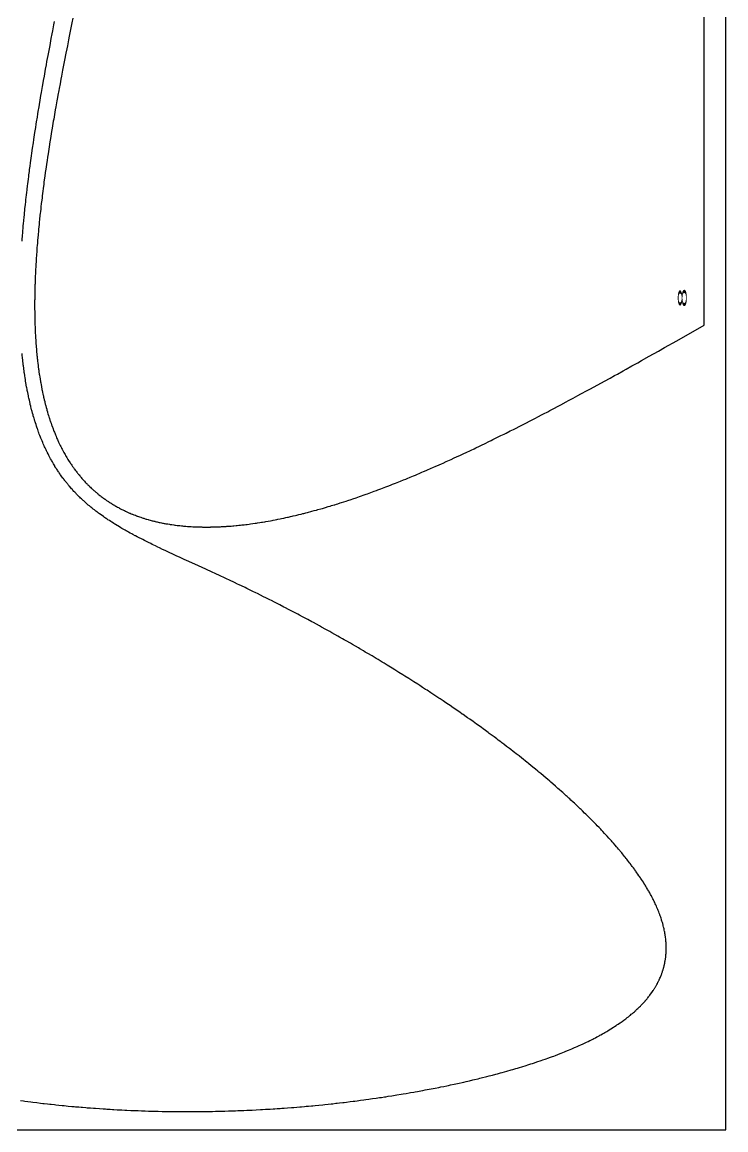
# Model space of a CAD drawing. Header units: metres. Extents: x 260 to 385, y -3 to 248.
# Drawn here: x 345 to 385.2, y -2.4 to 60.8 of the extents above; entities that cross this region are included whole.
import ezdxf

# ---------------------------------------------------------------- set-up
doc = ezdxf.new("R2010")
doc.units = ezdxf.units.M
doc.header["$MEASUREMENT"] = 0
doc.layers.add('1', color=7, linetype='Continuous', lineweight=0)
doc.styles.add('Style-ENGINEERING', font='ENGINEERING.shx')

msp = doc.modelspace()

# ---------------------------------------------------------------- linework, layer by layer
at = {"flags": 128}
for points in [[(385.210552, -2.443354), (385.210552, 247.556646), (260.210552, 247.556646), (260.210552, -2.443354), (385.210552, -2.443354)], [(347.941376, 61.015602), (347.888496, 60.757558), (347.809667, 60.370403), (347.731459, 59.983133), (347.692601, 59.789453), (347.623944, 59.445057), (347.589826, 59.272819), (347.538923, 59.014414), (347.463211, 58.626688), (347.388305, 58.238814), (347.351169, 58.04482), (347.285689, 57.699841), (347.253218, 57.527303), (347.204859, 57.268432), (347.15693, 57.009482), (347.133131, 56.879977), (347.085872, 56.620904), (347.062417, 56.491336), (347.027455, 56.296944), (346.965976, 55.951233), (346.935571, 55.778317), (346.890394, 55.518864), (346.84575, 55.259313), (346.823632, 55.1295), (346.779817, 54.869798), (346.758124, 54.739907), (346.725857, 54.545022), (346.683356, 54.285079), (346.662335, 54.155066), (346.631095, 53.959992), (346.584909, 53.667258), (346.544554, 53.406923), (346.52463, 53.276709), (346.495067, 53.081329), (346.4659, 52.885876), (346.451469, 52.788122), (346.413487, 52.527352), (346.394776, 52.396916), (346.367068, 52.201196), (346.339799, 52.005396), (346.326331, 51.907466), (346.290974, 51.646216), (346.273605, 51.515534), (346.247948, 51.319439), (346.222776, 51.123256), (346.210375, 51.02513), (346.188639, 50.850628), (346.177922, 50.763349), (346.162039, 50.632395), (346.138652, 50.435885), (346.115802, 50.239277), (346.104583, 50.140935), (346.084981, 49.966042), (346.075347, 49.878565), (346.06111, 49.74731), (346.04024, 49.55034), (346.019967, 49.35326), (346.010058, 49.254678), (345.992824, 49.079352), (345.984394, 48.991655), (345.971984, 48.860066), (345.953912, 48.662583), (345.936503, 48.464979), (345.928053, 48.36613), (345.911225, 48.162843), (345.903089, 48.061148), (345.891241, 47.908541), (345.879825, 47.755855), (345.874283, 47.679482), (345.863534, 47.526675), (345.858329, 47.45024), (345.850737, 47.335549), (345.84893, 47.307645), (345.839899, 47.164352), (345.835541, 47.092719), (345.829206, 46.985286), (345.820162, 46.824175), (345.811675, 46.66311), (345.807644, 46.582595), (345.799326, 46.406467), (345.79543, 46.318424), (345.789918, 46.186387), (345.78481, 46.054384), (345.782411, 45.988395), (345.777923, 45.856442), (345.775837, 45.790479), (345.772906, 45.69155), (345.768294, 45.515726), (345.766279, 45.427837), (345.763627, 45.296036), (345.761426, 45.164271), (345.760496, 45.098402), (345.758985, 44.966694), (345.758405, 44.900854), (345.757757, 44.802113), (345.757272, 44.626628), (345.757355, 44.538912), (345.757893, 44.407372), (345.758935, 44.275873), (345.759648, 44.210139), (345.761462, 44.078704), (345.762566, 44.013003), (345.764471, 43.914471), (345.76712, 43.797725), (345.768605, 43.739365), (345.771037, 43.651841), (345.775151, 43.520595), (345.779831, 43.389395), (345.782387, 43.323813), (345.787937, 43.192684), (345.787937, 43.192684), (345.790933, 43.127138), (345.795708, 43.028842), (345.801809, 42.912379), (345.805041, 42.854162), (345.81012, 42.766857), (345.818265, 42.635941), (345.827051, 42.505078), (345.831689, 42.439667), (345.841462, 42.308885), (345.846599, 42.243515), (345.854625, 42.145485), (345.865928, 42.014829), (345.871842, 41.949523), (345.881047, 41.85159), (345.890656, 41.753691), (345.895614, 41.704754), (345.907781, 41.588789), (345.914086, 41.530825), (345.923825, 41.443901), (345.939076, 41.313569), (345.955111, 41.183301), (345.963429, 41.118192), (345.980673, 40.988024), (345.989605, 40.922965), (346.003393, 40.825409), (346.022522, 40.695395), (346.03241, 40.630414), (346.047654, 40.532978), (346.063401, 40.435582), (346.071464, 40.3869), (346.086119, 40.30038), (346.0936, 40.257133), (346.105018, 40.192278), (346.122589, 40.095033), (346.140703, 39.997832), (346.149966, 39.949248), (346.166778, 39.862906), (346.175351, 39.819748), (346.188422, 39.755029), (346.208511, 39.65799), (346.229187, 39.560999), (346.239749, 39.512522), (346.258899, 39.426372), (346.268656, 39.383311), (346.283521, 39.318739), (346.306342, 39.221925), (346.329803, 39.125163), (346.341777, 39.076802), (346.363471, 38.99086), (346.374516, 38.947905), (346.391334, 38.883494), (346.417134, 38.786924), (346.443632, 38.690412), (346.457148, 38.642178), (346.483945, 38.548432), (346.497603, 38.50158), (346.51842, 38.43133), (346.5504, 38.326015), (346.572233, 38.255846), (346.583305, 38.220773), (346.600111, 38.168181), (346.60447, 38.154661), (346.630011, 38.076454), (346.642959, 38.037437), (346.662607, 37.979022), (346.692591, 37.891649), (346.723194, 37.804579), (346.738731, 37.761159), (346.770278, 37.674549), (346.786292, 37.631362), (346.810613, 37.566727), (346.842601, 37.483424), (346.858826, 37.441885), (346.883456, 37.379719), (346.921064, 37.286795), (346.946583, 37.225063), (346.959477, 37.194263), (346.97899, 37.148146), (347.014187, 37.06641), (347.032032, 37.025662), (347.05911, 36.964691), (347.086565, 36.903905), (347.100435, 36.873581), (347.128461, 36.813073), (347.142618, 36.782889), (347.164036, 36.737703), (347.202655, 36.657636), (347.222227, 36.617731), (347.251917, 36.558036), (347.282009, 36.498537), (347.297208, 36.468861), (347.32791, 36.40966), (347.343416, 36.380135), (347.366868, 36.335942), (347.409142, 36.257659), (347.43056, 36.218656), (347.463043, 36.160323), (347.495956, 36.102201), (347.512575, 36.073219), (347.546141, 36.015416), (347.56309, 35.986595), (347.58872, 35.943465), (347.620067, 35.891447), (347.635879, 35.865506), (347.659773, 35.826681), (347.696011, 35.768636), (347.732731, 35.710826), (347.751273, 35.682011), (347.788726, 35.624559), (347.807638, 35.595924), (347.83624, 35.553085), (347.874815, 35.496181), (347.894292, 35.467822), (347.923748, 35.4254), (347.968475, 35.362032), (348.014513, 35.298089), (348.037734, 35.266319), (348.072819, 35.218916), (348.108208, 35.171816), (348.126017, 35.14838), (348.161864, 35.101737), (348.179902, 35.07853), (348.207103, 35.043863), (348.243641, 34.997909), (348.262025, 34.975047), (348.289746, 34.940898), (348.331654, 34.890001), (348.369234, 34.845087), (348.388141, 34.822747), (348.416648, 34.789382), (348.459737, 34.739662), (348.503222, 34.690338), (348.525113, 34.665825), (348.578236, 34.607204), (348.605014, 34.578109), (348.645454, 34.534739), (348.68622, 34.491696), (348.706726, 34.470297), (348.747985, 34.427744), (348.768738, 34.406591), (348.800021, 34.375016), (348.842022, 34.333204), (348.863147, 34.312422), (348.894989, 34.281404), (348.943104, 34.235227), (348.986227, 34.194534), (349.007913, 34.174313), (349.0406, 34.144138), (349.089985, 34.099228), (349.139795, 34.054743), (349.16486, 34.032661), (349.215311, 33.988816), (349.240698, 33.967054), (349.278979, 33.934612), (349.336856, 33.886402), (349.39528, 33.838738), (349.424698, 33.815112), (349.483947, 33.76827), (349.513778, 33.745055), (349.558785, 33.710491), (349.61928, 33.66489), (349.649736, 33.642297), (349.695682, 33.608668), (349.741942, 33.575352), (349.765191, 33.558812), (349.776843, 33.550572), (349.830086, 33.513347), (349.86572, 33.488817), (349.889537, 33.472592), (349.937319, 33.440444), (349.973283, 33.416598), (349.99732, 33.400826), (350.045539, 33.369583), (350.069721, 33.354111), (350.118229, 33.323466), (350.166928, 33.293216), (350.1995, 33.273269), (350.264896, 33.233896), (350.308145, 33.208346), (350.337058, 33.191479), (350.395077, 33.158142), (350.424181, 33.141671), (350.482581, 33.109123), (350.541234, 33.077098), (350.580475, 33.056037), (350.606698, 33.042123), (350.659291, 33.014603), (350.703819, 32.991698), (350.733582, 32.976588), (350.793291, 32.946749), (350.823238, 32.932021), (350.883315, 32.902942), (350.943635, 32.874365), (350.983983, 32.855592), (351.010941, 32.8432), (351.064999, 32.818709), (351.133687, 32.788273), (351.179646, 32.768328), (351.179646, 32.768328), (351.210359, 32.755184), (351.271962, 32.729262), (351.318318, 32.710139), (351.349296, 32.697541), (351.411425, 32.672708), (351.442577, 32.660471), (351.505054, 32.636356), (351.567761, 32.612717), (351.609693, 32.59722), (351.637704, 32.587005), (351.69386, 32.566855), (351.735434, 32.552215), (351.818872, 32.523537), (351.902696, 32.495656), (351.958791, 32.477508), (351.996281, 32.465603), (352.071485, 32.442257), (352.126004, 32.425772), (352.162375, 32.414977), (352.235174, 32.39385), (352.271603, 32.383516), (352.344517, 32.363301), (352.417507, 32.343683), (352.466209, 32.330932), (352.498694, 32.322575), (352.563709, 32.306204), (352.612508, 32.294222), (352.645058, 32.286374), (352.7102, 32.27101), (352.742792, 32.263494), (352.808017, 32.248787), (352.873297, 32.234513), (352.916846, 32.225233), (353.004017, 32.207237), (353.053092, 32.19744), (353.085824, 32.191038), (353.151329, 32.17854), (353.1841, 32.172444), (353.249681, 32.160553), (353.315312, 32.149061), (353.359094, 32.141619), (353.446724, 32.127256), (353.496053, 32.119479), (353.594794, 32.104567), (353.693642, 32.090503), (353.759599, 32.081591), (353.803596, 32.075854), (353.891652, 32.064863), (353.941219, 32.058961), (354.040428, 32.047758), (354.139737, 32.037343), (354.205998, 32.030834), (354.250196, 32.026684), (354.338649, 32.018837), (354.388437, 32.014686), (354.488083, 32.006944), (354.587823, 31.99994), (354.654368, 31.995677), (354.698753, 31.993013), (354.787578, 31.988109), (354.837573, 31.985597), (354.937629, 31.981099), (355.037774, 31.977296), (355.104585, 31.975141), (355.149147, 31.973872), (355.238321, 31.971734), (355.301062, 31.970546), (355.342907, 31.969898), (355.42664, 31.968943), (355.468528, 31.968636), (355.552347, 31.968359), (355.636221, 31.968526), (355.692168, 31.968883), (355.804134, 31.970178), (355.818311, 31.970397), (355.879721, 31.971486), (355.920638, 31.972338), (356.002419, 31.97434), (356.124957, 31.978082), (356.206561, 31.981061), (356.260926, 31.983259), (356.369565, 31.988156), (356.419667, 31.99064), (356.519794, 31.996022), (356.619824, 32.001953), (356.686456, 32.006207), (356.730854, 32.009175), (356.819593, 32.015423), (356.869477, 32.019119), (356.969174, 32.026899), (357.06878, 32.035189), (357.135133, 32.040996), (357.267722, 32.053269), (357.317402, 32.058096), (357.416698, 32.068112), (357.515908, 32.078604), (357.582001, 32.08586), (357.714077, 32.10099), (357.813038, 32.112871), (357.878966, 32.121042), (358.010718, 32.137977), (358.076541, 32.146738), (358.208083, 32.164837), (358.339489, 32.183695), (358.427019, 32.196682), (358.485339, 32.205522), (358.601902, 32.223634), (358.700173, 32.239356), (358.765647, 32.25006), (358.896501, 32.271995), (358.961881, 32.283222), (359.092549, 32.306191), (359.223095, 32.329836), (359.31006, 32.34597), (359.368007, 32.356888), (359.483832, 32.37911), (359.581489, 32.398255), (359.646557, 32.411217), (359.77661, 32.437614), (359.841594, 32.451046), (359.971479, 32.478372), (360.101256, 32.506306), (360.187713, 32.525261), (360.245325, 32.538045), (360.360487, 32.56396), (360.457591, 32.586183), (360.522295, 32.601178), (360.651625, 32.631594), (360.716253, 32.647014), (360.845432, 32.678272), (360.974513, 32.710081), (361.060512, 32.731589), (361.117821, 32.74606), (361.232382, 32.77532), (361.328985, 32.800332), (361.393358, 32.81717), (361.522033, 32.851235), (361.586336, 32.86846), (361.714874, 32.903291), (361.843322, 32.938624), (361.928904, 32.962456), (362.099951, 33.010772), (362.184082, 33.034869), (362.352232, 33.083678), (362.520236, 33.133299), (362.632159, 33.166823), (362.706739, 33.189368), (362.855815, 33.234919), (362.882756, 33.24322), (362.987458, 33.275679), (363.057197, 33.297473), (363.196527, 33.34143), (363.266119, 33.36359), (363.40516, 33.408271), (363.54401, 33.453425), (363.636473, 33.483788), (363.821154, 33.545126), (363.916008, 33.576985), (364.105463, 33.641332), (364.294588, 33.706504), (364.420491, 33.750402), (364.504348, 33.779865), (364.671875, 33.839256), (364.766001, 33.872934), (364.954024, 33.940863), (365.141746, 34.009544), (365.266729, 34.055743), (365.349979, 34.086722), (365.516309, 34.149106), (365.609771, 34.184444), (365.796486, 34.255645), (365.982925, 34.327533), (366.107067, 34.375834), (366.189763, 34.4082), (366.354999, 34.47332), (366.447854, 34.510176), (366.633372, 34.584367), (366.818638, 34.659188), (366.942012, 34.709411), (367.024201, 34.743044), (367.188437, 34.810665), (367.372979, 34.887298), (367.495877, 34.938709), (367.577753, 34.973125), (367.74137, 35.042292), (367.863968, 35.094456), (367.945645, 35.129369), (368.108871, 35.199515), (368.19042, 35.234748), (368.353393, 35.305525), (368.516203, 35.376713), (368.624653, 35.424396), (368.841341, 35.520289), (368.978322, 35.581327), (369.069583, 35.622171), (369.251961, 35.704213), (369.34308, 35.745409), (369.525181, 35.828146), (369.525181, 35.828146), (369.707101, 35.911332), (369.828283, 35.967035), (370.070419, 36.079013), (370.25749, 36.166134), (370.382107, 36.224458), (370.631112, 36.341681), (370.682007, 36.365752), (370.840252, 36.440828), (370.945667, 36.491038), (371.156306, 36.591832), (371.26153, 36.642414), (371.471792, 36.743941), (371.681811, 36.845943), (371.82169, 36.914204), (371.914885, 36.959825), (372.101136, 37.051335), (372.370218, 37.184319), (372.549401, 37.273374), (372.668767, 37.332918), (372.907289, 37.452415), (373.086001, 37.542388), (373.205058, 37.602535), (373.442973, 37.723215), (373.561834, 37.783745), (373.799364, 37.905177), (374.036645, 38.027094), (374.194698, 38.108634), (374.300008, 38.163109), (374.51049, 38.272328), (374.687944, 38.364755), (374.806176, 38.42651), (375.042476, 38.55034), (375.160545, 38.612413), (375.396527, 38.736864), (375.632304, 38.861715), (375.789378, 38.945164), (376.103269, 39.112563), (376.235593, 39.183379), (376.500067, 39.325346), (376.76432, 39.467745), (376.940369, 39.562911), (377.292194, 39.753775), (377.489939, 39.861437), (377.863153, 40.065351), (378.111749, 40.201675), (378.277389, 40.292719), (378.608461, 40.475179), (378.856593, 40.612333), (379.021936, 40.703908), (379.352444, 40.887376), (379.517614, 40.979261), (379.847795, 41.163313), (380.177781, 41.347715), (380.397672, 41.470828), (380.837237, 41.717441), (381.36051, 42.011786), (381.709197, 42.208306), (382.406279, 42.601866), (383.974169, 43.488353), (383.977416, 127.336741)], [(345.038795, 48.287659), (345.046164, 48.386147), (345.061411, 48.583107), (345.077322, 48.780048), (345.088292, 48.911332), (345.095764, 48.99885), (345.111082, 49.173874), (345.119916, 49.272319), (345.138043, 49.469196), (345.156773, 49.666055), (345.169589, 49.797285), (345.178277, 49.884767), (345.195992, 50.059722), (345.206154, 50.158129), (345.226895, 50.354929), (345.248184, 50.551714), (345.262674, 50.682895), (345.272466, 50.770345), (345.292357, 50.945237), (345.303724, 51.043608), (345.326839, 51.24034), (345.35045, 51.437057), (345.366462, 51.568194), (345.399123, 51.83045), (345.41786, 51.977958), (345.430495, 52.076292), (345.456104, 52.272951), (345.469076, 52.371276), (345.495349, 52.567916), (345.522053, 52.764543), (345.54009, 52.895621), (345.576714, 53.157761), (345.597629, 53.305188), (345.640109, 53.599915), (345.683432, 53.894479), (345.71277, 54.090766), (345.732526, 54.221585), (345.7725, 54.483134), (345.81819, 54.777236), (345.84906, 54.973224), (345.869818, 55.103848), (345.911752, 55.365014), (345.943559, 55.560819), (345.96493, 55.691323), (346.008063, 55.952255), (346.02982, 56.082684), (346.073709, 56.343468), (346.118082, 56.604158), (346.147926, 56.7779), (346.208223, 57.125266), (346.242485, 57.320592), (346.265461, 57.450783), (346.311729, 57.711103), (346.335017, 57.841233), (346.381896, 58.101434), (346.429165, 58.361559), (346.460889, 58.534934), (346.524825, 58.881589), (346.561067, 59.076529), (346.634125, 59.466296), (346.707921, 59.855919), (346.757508, 60.115591), (346.790734, 60.288673), (346.857572, 60.634762), (346.895387, 60.829395)], [(344.945764, -0.771007), (345.117044, -0.793976), (345.202682, -0.805291), (345.373954, -0.827584), (345.545221, -0.849428), (345.659396, -0.863743), (345.887739, -0.891777), (346.086612, -0.915552), (346.21919, -0.931071), (346.307574, -0.94127), (346.484338, -0.961318), (346.616907, -0.976047), (346.705285, -0.98572), (346.882036, -1.004719), (346.97041, -1.014045), (347.147154, -1.03235), (347.323893, -1.050194), (347.441716, -1.061835), (347.677355, -1.084507), (347.876168, -1.103006), (348.008707, -1.11502), (348.097065, -1.122887), (348.273776, -1.138282), (348.406306, -1.149532), (348.494658, -1.156892), (348.671358, -1.171274), (348.759706, -1.178297), (348.936398, -1.192008), (349.113085, -1.205273), (349.230874, -1.21387), (349.466445, -1.230472), (349.665201, -1.243869), (349.797701, -1.252491), (349.886033, -1.258102), (350.062694, -1.268994), (350.195186, -1.276876), (350.283513, -1.281994), (350.460162, -1.291903), (350.548485, -1.296694), (350.725127, -1.305951), (350.901765, -1.314775), (351.01952, -1.320417), (351.255025, -1.331127), (351.453725, -1.339568), (351.586188, -1.344894), (351.674496, -1.348311), (351.851107, -1.354825), (351.983563, -1.359429), (352.071865, -1.362366), (352.248465, -1.36792), (352.336764, -1.370538), (352.513357, -1.375456), (352.689946, -1.37995), (352.807669, -1.382711), (353.043109, -1.387672), (353.241755, -1.391275), (353.374182, -1.393382), (353.462465, -1.394656), (353.639028, -1.396889), (353.771448, -1.398289), (353.859726, -1.399092), (354.036278, -1.400384), (354.124553, -1.400874), (354.301099, -1.401541), (354.47764, -1.401793), (354.595331, -1.40173), (354.830707, -1.40105), (355.0293, -1.399904), (355.161692, -1.39885), (355.249951, -1.398017), (355.426467, -1.396043), (355.558851, -1.394291), (355.647105, -1.392995), (355.823611, -1.390092), (355.911862, -1.388486), (356.08836, -1.384966), (356.264854, -1.381035), (356.382514, -1.378186), (356.617828, -1.37194), (356.816368, -1.366103), (356.948724, -1.361923), (357.036961, -1.359008), (357.21343, -1.352871), (357.345779, -1.348), (357.43401, -1.344624), (357.610468, -1.337565), (357.698696, -1.333882), (357.875148, -1.326208), (358.051595, -1.318125), (358.169224, -1.312509), (358.404476, -1.30073), (358.639719, -1.288224), (358.757338, -1.281697), (358.933762, -1.271566), (359.110181, -1.261025), (359.198389, -1.2556), (359.374802, -1.244442), (359.463007, -1.23871), (359.595311, -1.229918), (359.771714, -1.217835), (359.859913, -1.211639), (359.99221, -1.202153), (360.19065, -1.187489), (360.425831, -1.169433), (360.543419, -1.160129), (360.719796, -1.145829), (360.896169, -1.131115), (360.984353, -1.123602), (361.160719, -1.108264), (361.2489, -1.10044), (361.381169, -1.088507), (361.557524, -1.072232), (361.6457, -1.063937), (361.777962, -1.051299), (361.976349, -1.031901), (362.211467, -1.008222), (362.329022, -0.996101), (362.505352, -0.977568), (362.681677, -0.958612), (362.769838, -0.948974), (362.946155, -0.92938), (363.034312, -0.919422), (363.166546, -0.904286), (363.342853, -0.883728), (363.431004, -0.873288), (363.563229, -0.857426), (363.761562, -0.833178), (363.937853, -0.811163), (364.025996, -0.799993), (364.158209, -0.783033), (364.356523, -0.757131), (364.554831, -0.730672), (364.653982, -0.717233), (364.830248, -0.692995), (364.918379, -0.680709), (365.050573, -0.662071), (365.248858, -0.63364), (365.447138, -0.604638), (365.546275, -0.589922), (365.722515, -0.563403), (365.810633, -0.549973), (365.810633, -0.549973), (365.942807, -0.529611), (366.141064, -0.498581), (366.339314, -0.466963), (366.438437, -0.450931), (366.669717, -0.412945), (366.785354, -0.393645), (366.958804, -0.36431), (367.132249, -0.334508), (367.218969, -0.319432), (367.392405, -0.288924), (367.47912, -0.273492), (367.60919, -0.250121), (367.807304, -0.214003), (367.906296, -0.195719), (368.054702, -0.168009), (368.277127, -0.125801), (368.499328, -0.082814), (368.610344, -0.061025), (368.832205, -0.016854), (368.943049, 0.005531), (369.109207, 0.039485), (369.284113, 0.075749), (369.371511, 0.094072), (369.502538, 0.121798), (369.698922, 0.163934), (369.895116, 0.206734), (369.99314, 0.228385), (370.167286, 0.267294), (370.2543, 0.286951), (370.384749, 0.316692), (370.580254, 0.361885), (370.775557, 0.407784), (370.873131, 0.431002), (371.068123, 0.477981), (371.16554, 0.501745), (371.311566, 0.537739), (371.484476, 0.580947), (371.570866, 0.602778), (371.700368, 0.635813), (371.894431, 0.686026), (372.08826, 0.737052), (372.185086, 0.762875), (372.35707, 0.809305), (372.442989, 0.832776), (372.571773, 0.868306), (372.700444, 0.904233), (372.764736, 0.922348), (372.893232, 0.958883), (372.957435, 0.977306), (373.053684, 1.005137), (373.224622, 1.055207), (373.310008, 1.080531), (373.437981, 1.118888), (373.565823, 1.157696), (373.629695, 1.177273), (373.757338, 1.216776), (373.821109, 1.236705), (373.9167, 1.266824), (374.029891, 1.302875), (374.086444, 1.321048), (374.171221, 1.348492), (374.298264, 1.390085), (374.425156, 1.432199), (374.488545, 1.453456), (374.615207, 1.496374), (374.678479, 1.51804), (374.773311, 1.550799), (374.899611, 1.594974), (374.9627, 1.617278), (375.057252, 1.65101), (375.1989, 1.70224), (375.324621, 1.74843), (375.387414, 1.77176), (375.481518, 1.807056), (375.622475, 1.860688), (375.747566, 1.909072), (375.810038, 1.93352), (375.903651, 1.97052), (375.99715, 2.007921), (376.043855, 2.026773), (376.168258, 2.077554), (376.230378, 2.103226), (376.323455, 2.142093), (376.416405, 2.1814), (376.462832, 2.201221), (376.576182, 2.250153), (376.632782, 2.274879), (376.717587, 2.312301), (376.802275, 2.350131), (376.844574, 2.369201), (376.929083, 2.407657), (376.971292, 2.427045), (377.034547, 2.456331), (377.060402, 2.468382), (377.147065, 2.509122), (377.1903, 2.529651), (377.255031, 2.560645), (377.351849, 2.607596), (377.448325, 2.655109), (377.496433, 2.67908), (377.57673, 2.719515), (377.616784, 2.739888), (377.676746, 2.770644), (377.766417, 2.817227), (377.855754, 2.864361), (377.900295, 2.888138), (377.979266, 2.930761), (378.018647, 2.952244), (378.077587, 2.984686), (378.165695, 3.033848), (378.253432, 3.083621), (378.297159, 3.108741), (378.374658, 3.153791), (378.413292, 3.176507), (378.471095, 3.210823), (378.557463, 3.262855), (378.643416, 3.31557), (378.686234, 3.342189), (378.762089, 3.389951), (378.799887, 3.414046), (378.856417, 3.450463), (378.940833, 3.505714), (378.996851, 3.542975), (379.024782, 3.561736), (379.066577, 3.590042), (379.140578, 3.640861), (379.177432, 3.666514), (379.232523, 3.705303), (379.287386, 3.744472), (379.314729, 3.7642), (379.369238, 3.803951), (379.396402, 3.823975), (379.437033, 3.8542), (379.499961, 3.901673), (379.531296, 3.925622), (379.578134, 3.961817), (379.648015, 4.016732), (379.694345, 4.053766), (379.717432, 4.072413), (379.751963, 4.100547), (379.763036, 4.109632), (379.813848, 4.151721), (379.839111, 4.1729), (379.876826, 4.204836), (379.932988, 4.253126), (379.98865, 4.301887), (380.01629, 4.326446), (380.071183, 4.375928), (380.098434, 4.400853), (380.139062, 4.438474), (380.182746, 4.479559), (380.204453, 4.500228), (380.236845, 4.531391), (380.285044, 4.578501), (380.332769, 4.626055), (380.356452, 4.650001), (380.403452, 4.698237), (380.426767, 4.722529), (380.461505, 4.759187), (380.507379, 4.80848), (380.530124, 4.833307), (380.563996, 4.870778), (380.597572, 4.908528), (380.614247, 4.927509), (380.658341, 4.978475), (380.680182, 5.004151), (380.712683, 5.04291), (380.744866, 5.081967), (380.760838, 5.101609), (380.796038, 5.14553), (380.813486, 5.167634), (380.839465, 5.200971), (380.877992, 5.251391), (380.915981, 5.302317), (380.93477, 5.327973), (380.971932, 5.379677), (380.990302, 5.405728), (381.01759, 5.445056), (381.021655, 5.450981), (381.057129, 5.503454), (381.074598, 5.529817), (381.100463, 5.569522), (381.12592, 5.609419), (381.138495, 5.629441), (381.163334, 5.66963), (381.175598, 5.689798), (381.193799, 5.720142), (381.2177, 5.760774), (381.229493, 5.781165), (381.246984, 5.811844), (381.272771, 5.858076), (381.301311, 5.910724), (381.315318, 5.937173), (381.335998, 5.977001), (381.35628, 6.017018), (381.36627, 6.037097), (381.385948, 6.077399), (381.395635, 6.097622), (381.395635, 6.097622), (381.409974, 6.128046), (381.428735, 6.168781), (381.437961, 6.189221), (381.451607, 6.219973), (381.471637, 6.266308), (381.490425, 6.311162), (381.499633, 6.333677), (381.513213, 6.36756), (381.533055, 6.418633), (381.55226, 6.470007), (381.561621, 6.495807), (381.579859, 6.547638), (381.588734, 6.573669), (381.60174, 6.61286), (381.618504, 6.665387), (381.626638, 6.691768), (381.638526, 6.731488), (381.650037, 6.771386), (381.65565, 6.791402), (381.657571, 6.798341), (381.663259, 6.81917), (381.674297, 6.860858), (381.684884, 6.902589), (381.691693, 6.930432), (381.704715, 6.986174), (381.713962, 7.028028), (381.719881, 7.055953), (381.73113, 7.111859), (381.736461, 7.139838), (381.74654, 7.195852), (381.755845, 7.251936), (381.761621, 7.289366), (381.765282, 7.314336), (381.772151, 7.364319), (381.776428, 7.397932), (381.779129, 7.420355), (381.784172, 7.465234), (381.786514, 7.487689), (381.79084, 7.532634), (381.794692, 7.577623), (381.796998, 7.60764), (381.800981, 7.667731), (381.802259, 7.690285), (381.804467, 7.735426), (381.806208, 7.780609), (381.807112, 7.810755), (381.808305, 7.871104), (381.808663, 7.916416), (381.808648, 7.946647), (381.808011, 8.007165), (381.807391, 8.037452), (381.805548, 8.098081), (381.802908, 8.158784), (381.800707, 8.199293), (381.799045, 8.226318), (381.795255, 8.280409), (381.794707, 8.287578), (381.790643, 8.336896), (381.787659, 8.369705), (381.781042, 8.435159), (381.777413, 8.467804), (381.769524, 8.532935), (381.760808, 8.597855), (381.754545, 8.64102), (381.750172, 8.669747), (381.740958, 8.727081), (381.736752, 8.752), (381.727993, 8.801749), (381.718778, 8.851382), (381.712384, 8.884407), (381.699004, 8.950306), (381.688457, 8.9996), (381.681186, 9.032402), (381.666075, 9.097861), (381.658238, 9.130519), (381.642012, 9.195694), (381.625058, 9.260684), (381.613358, 9.303909), (381.605384, 9.332682), (381.589023, 9.390122), (381.574795, 9.43848), (381.565098, 9.470664), (381.545199, 9.534905), (381.535001, 9.566962), (381.514114, 9.630951), (381.492581, 9.694776), (381.477872, 9.737236), (381.467911, 9.765504), (381.447621, 9.821944), (381.43453, 9.857597), (381.407775, 9.928756), (381.380264, 9.999723), (381.36151, 10.046929), (381.348826, 10.078354), (381.323029, 10.141094), (381.30828, 10.176296), (381.27832, 10.246413), (381.247754, 10.316155), (381.227048, 10.362445), (381.213101, 10.393216), (381.18487, 10.454548), (381.163406, 10.500366), (381.148961, 10.530826), (381.11975, 10.591546), (381.104985, 10.621808), (381.075145, 10.682136), (381.044897, 10.74221), (381.024509, 10.78212), (380.983212, 10.861616), (380.959683, 10.906146), (380.943879, 10.93576), (380.911993, 10.994813), (380.895912, 11.024253), (380.86348, 11.082966), (380.830692, 11.141458), (380.80864, 11.180331), (380.764081, 11.257795), (380.738754, 11.301205), (380.687547, 11.38768), (380.635618, 11.473704), (380.600607, 11.53081), (380.577096, 11.568775), (380.529672, 11.644453), (380.502765, 11.686878), (380.448462, 11.771423), (380.393519, 11.85557), (380.356544, 11.911452), (380.331742, 11.948612), (380.281783, 12.02271), (380.253475, 12.064262), (380.196423, 12.147095), (380.138801, 12.229573), (380.100078, 12.284365), (380.074127, 12.320809), (380.021905, 12.393497), (379.992347, 12.43427), (379.93284, 12.515572), (379.872822, 12.596556), (379.832532, 12.650372), (379.805551, 12.686174), (379.751301, 12.757598), (379.72062, 12.797671), (379.658907, 12.877598), (379.596733, 12.957238), (379.555032, 13.010175), (379.527122, 13.045399), (379.471041, 13.115686), (379.462138, 13.126786), (379.43142, 13.164962), (379.36975, 13.241051), (379.307776, 13.316794), (379.266295, 13.367102), (379.182945, 13.467277), (379.150545, 13.5059), (379.085523, 13.582894), (379.020212, 13.659558), (378.976513, 13.710487), (378.888746, 13.811927), (378.789436, 13.925396), (378.722903, 14.00067), (378.678406, 14.050692), (378.58908, 14.150358), (378.538644, 14.206203), (378.43737, 14.317437), (378.386535, 14.372829), (378.284479, 14.483173), (378.181916, 14.59294), (378.113264, 14.665804), (378.067376, 14.714243), (377.975314, 14.810796), (377.871298, 14.91891), (377.801696, 14.990693), (377.755182, 15.03842), (377.661887, 15.13357), (377.591685, 15.204671), (377.544776, 15.251948), (377.450701, 15.346211), (377.403537, 15.393198), (377.308959, 15.486888), (377.214052, 15.580204), (377.150601, 15.642211), (377.023275, 15.765742), (376.951411, 15.83495), (376.903405, 15.88098), (376.807165, 15.972779), (376.758931, 16.018549), (376.662241, 16.109837), (376.565258, 16.20079), (376.500441, 16.261243), (376.370427, 16.381715), (376.297075, 16.44923), (376.248086, 16.494142), (376.149903, 16.583731), (376.10071, 16.62841), (376.002121, 16.717537), (375.903267, 16.806361), (375.837217, 16.865412), (375.704774, 16.98312), (375.704774, 16.98312), (375.630075, 17.049103), (375.480253, 17.180588), (375.329873, 17.311438), (375.229315, 17.398325), (375.162143, 17.456098), (375.027483, 17.571284), (374.951554, 17.635867), (374.799305, 17.764591), (374.646543, 17.892732), (374.544422, 17.977839), (374.476217, 18.034438), (374.339517, 18.147302), (374.262454, 18.210596), (374.107966, 18.336773), (373.953003, 18.462409), (373.849434, 18.54587), (373.780274, 18.60138), (373.641681, 18.712092), (373.563565, 18.774188), (373.406997, 18.897997), (373.249985, 19.021301), (373.145066, 19.103227), (373.075014, 19.157723), (372.934655, 19.266424), (372.855555, 19.327401), (372.697039, 19.448994), (372.538106, 19.570114), (372.431923, 19.6506), (372.361033, 19.704143), (372.219013, 19.810956), (372.138988, 19.87088), (371.97864, 19.990388), (371.817898, 20.10945), (371.710521, 20.188578), (371.638841, 20.241221), (371.495255, 20.346251), (371.353619, 20.449306), (371.259035, 20.517828), (371.069487, 20.654438), (370.974525, 20.722528), (370.784226, 20.858284), (370.593433, 20.99348), (370.465967, 21.083302), (370.38087, 21.143048), (370.210393, 21.262217), (370.164094, 21.294462), (370.025071, 21.390984), (369.932285, 21.455154), (369.746467, 21.58307), (369.653435, 21.646817), (369.467128, 21.773895), (369.280501, 21.900423), (369.155906, 21.984471), (369.072765, 22.040371), (368.906298, 22.151851), (368.822972, 22.207433), (368.656138, 22.318284), (368.489062, 22.428721), (368.377545, 22.502116), (368.154193, 22.648363), (368.070328, 22.70302), (367.902421, 22.812033), (367.734282, 22.920646), (367.622061, 22.992834), (367.397314, 23.136686), (367.228487, 23.24412), (367.115811, 23.315527), (366.890158, 23.457827), (366.777183, 23.528722), (366.550936, 23.670003), (366.324298, 23.810613), (366.17299, 23.903982), (366.072023, 23.966065), (365.86986, 24.089839), (365.69905, 24.19387), (365.585058, 24.26302), (365.35679, 24.400833), (365.242514, 24.469497), (365.013681, 24.60634), (364.784473, 24.742541), (364.63146, 24.832986), (364.52936, 24.893126), (364.324942, 25.01303), (364.238615, 25.063464), (364.065807, 25.164067), (363.892792, 25.264315), (363.777334, 25.330951), (363.546144, 25.463753), (363.41594, 25.538178), (363.329073, 25.587685), (363.155184, 25.686436), (363.068164, 25.735679), (362.893968, 25.833902), (362.719567, 25.931774), (362.603187, 25.996826), (362.370152, 26.126462), (362.136752, 26.255473), (362.019916, 26.319743), (361.844488, 26.415852), (361.668852, 26.511605), (361.580956, 26.559347), (361.346311, 26.68622), (361.228848, 26.749415), (361.052476, 26.843905), (360.87589, 26.938027), (360.787516, 26.98495), (360.551589, 27.109625), (360.43348, 27.171712), (360.256133, 27.264528), (360.078563, 27.356963), (359.989694, 27.403036), (359.752434, 27.525423), (359.633651, 27.586354), (359.455283, 27.67742), (359.276681, 27.768084), (359.18729, 27.813263), (358.948623, 27.933236), (358.829126, 27.992943), (358.649675, 28.082149), (358.469971, 28.170923), (358.380023, 28.215145), (358.211198, 28.297764), (358.098524, 28.352632), (357.87289, 28.461875), (357.771234, 28.510825), (357.567734, 28.608334), (357.431935, 28.67306), (357.341346, 28.716091), (357.160037, 28.801874), (356.887762, 28.929889), (356.706053, 29.014826), (356.584835, 29.071283), (356.342223, 29.183825), (356.069033, 29.309903), (355.886781, 29.393688), (355.522037, 29.560751), (355.111442, 29.748153), (354.563893, 29.99783), (354.290234, 30.122912), (354.016747, 30.24836), (353.880094, 30.311276), (353.607026, 30.437611), (353.470634, 30.50108), (353.288953, 30.586076), (353.198197, 30.628753), (353.062179, 30.693014), (352.881061, 30.779202), (352.790615, 30.822534), (352.655099, 30.887859), (352.474722, 30.975618), (352.384679, 31.019805), (352.24981, 31.086499), (352.10523, 31.158726), (352.033056, 31.195085), (351.92495, 31.24995), (351.817038, 31.305228), (351.763158, 31.333029), (351.655557, 31.388968), (351.601839, 31.417112), (351.521368, 31.459554), (351.496421, 31.472782), (351.368575, 31.541121), (351.304831, 31.575552), (351.209451, 31.627538), (351.114364, 31.679949), (351.066935, 31.706319), (350.97231, 31.759401), (350.925119, 31.786117), (350.854487, 31.826416), (350.777433, 31.87082), (350.738994, 31.893151), (350.681449, 31.926809), (350.595391, 31.977674), (350.509655, 32.029006), (350.466911, 32.054853), (350.381679, 32.106915), (350.339193, 32.133135), (350.275631, 32.172708), (350.200564, 32.219992), (350.16314, 32.243794), (350.107144, 32.279699), (350.02347, 32.334022), (349.940191, 32.388915), (349.898702, 32.416581), (349.833348, 32.460602), (349.800768, 32.482754), (349.752023, 32.51616), (349.679186, 32.56668), (349.606696, 32.617701), (349.570582, 32.643402), (349.498623, 32.695194), (349.46278, 32.721287), (349.409188, 32.760678), (349.338059, 32.813673), (349.302637, 32.840377), (349.249685, 32.880694), (349.170668, 32.941769), (349.100854, 32.996671), (349.100854, 32.996671), (349.066099, 33.024342), (349.014159, 33.066127), (348.962453, 33.108251), (348.936688, 33.129442), (348.885337, 33.172082), (348.859753, 33.193534), (348.821489, 33.225876), (348.762244, 33.276584), (348.732748, 33.302123), (348.688664, 33.340662), (348.622902, 33.398999), (348.557584, 33.457979), (348.525093, 33.487713), (348.460452, 33.547676), (348.428304, 33.577907), (348.3803, 33.62357), (348.329182, 33.672897), (348.303786, 33.69768), (348.265894, 33.735004), (348.209516, 33.791326), (348.15369, 33.848053), (348.125985, 33.876569), (348.070991, 33.933904), (348.043703, 33.962725), (348.003032, 34.006147), (347.942732, 34.071582), (347.912847, 34.104492), (347.86835, 34.1541), (347.824249, 34.203998), (347.802348, 34.229055), (347.758844, 34.279389), (347.737241, 34.304664), (347.705023, 34.342714), (347.673028, 34.380927), (347.651823, 34.406494), (347.60971, 34.457844), (347.588803, 34.483628), (347.547286, 34.535414), (347.506165, 34.58749), (347.478971, 34.622368), (347.425111, 34.69251), (347.395124, 34.73219), (347.375256, 34.758734), (347.335815, 34.812038), (347.316242, 34.838798), (347.277391, 34.892533), (347.238932, 34.946554), (347.21351, 34.982727), (347.163185, 35.055453), (347.135182, 35.096584), (347.116634, 35.124093), (347.07983, 35.179324), (347.061572, 35.207046), (347.025347, 35.2627), (346.989505, 35.318634), (346.965824, 35.35608), (346.918969, 35.431342), (346.901844, 35.45925), (346.86787, 35.515266), (346.834262, 35.571549), (346.812059, 35.60922), (346.768136, 35.684914), (346.735615, 35.741992), (346.714134, 35.78019), (346.671648, 35.856935), (346.650643, 35.895481), (346.609103, 35.972919), (346.56819, 36.050815), (346.54126, 36.102998), (346.52346, 36.137899), (346.488224, 36.207969), (346.481906, 36.220676), (346.467, 36.250822), (346.437503, 36.311208), (346.408419, 36.371716), (346.389257, 36.412123), (346.351473, 36.493097), (346.323601, 36.553966), (346.305239, 36.594611), (346.269036, 36.676055), (346.251192, 36.716854), (346.216011, 36.798601), (346.181497, 36.880548), (346.158853, 36.935287), (346.143917, 36.971828), (346.114426, 37.045022), (346.096022, 37.091417), (346.059809, 37.184384), (346.024376, 37.277583), (346.00118, 37.339842), (345.985903, 37.381404), (345.955793, 37.46466), (345.930842, 37.535042), (345.914436, 37.582031), (345.882163, 37.676169), (345.866293, 37.723318), (345.835079, 37.817771), (345.804556, 37.91243), (345.784584, 37.975648), (345.771434, 38.017842), (345.745528, 38.102347), (345.724071, 38.173768), (345.709968, 38.221442), (345.682241, 38.316932), (345.668614, 38.364747), (345.641828, 38.460517), (345.615657, 38.55647), (345.598547, 38.620538), (345.587288, 38.663295), (345.565121, 38.748912), (345.546778, 38.821258), (345.53473, 38.869543), (345.511065, 38.966241), (345.499445, 39.014653), (345.476627, 39.111603), (345.454364, 39.208717), (345.439826, 39.27355), (345.430268, 39.316812), (345.411469, 39.403431), (345.401079, 39.452209), (345.380693, 39.549881), (345.360826, 39.647708), (345.347867, 39.713011), (345.339352, 39.756583), (345.322623, 39.843817), (345.309098, 39.915975), (345.300229, 39.964124), (345.282844, 40.060527), (345.274326, 40.108781), (345.257635, 40.20539), (345.241399, 40.302135), (345.230825, 40.366706), (345.210269, 40.496025), (345.208101, 40.509967), (345.1967, 40.584326), (345.189247, 40.633894), (345.174692, 40.733019), (345.167587, 40.782577), (345.153721, 40.881682), (345.140304, 40.980774), (345.131606, 41.046828), (345.11479, 41.178919), (345.108681, 41.228448), (345.09678, 41.327496), (345.085297, 41.426531), (345.07787, 41.492548), (345.063557, 41.624567), (345.0483, 41.773063), (345.038617, 41.872047)]]:
    msp.add_lwpolyline(points, dxfattribs=at)

# ---------------------------------------------------------------- texts
at = {"layer": '1', "style": 'Style-ENGINEERING', "width": 3}
msp.add_text('8', height=0.5, rotation=90, dxfattribs=at).set_placement((382.974169, 44.488353))

doc.saveas('drawing.dxf')
